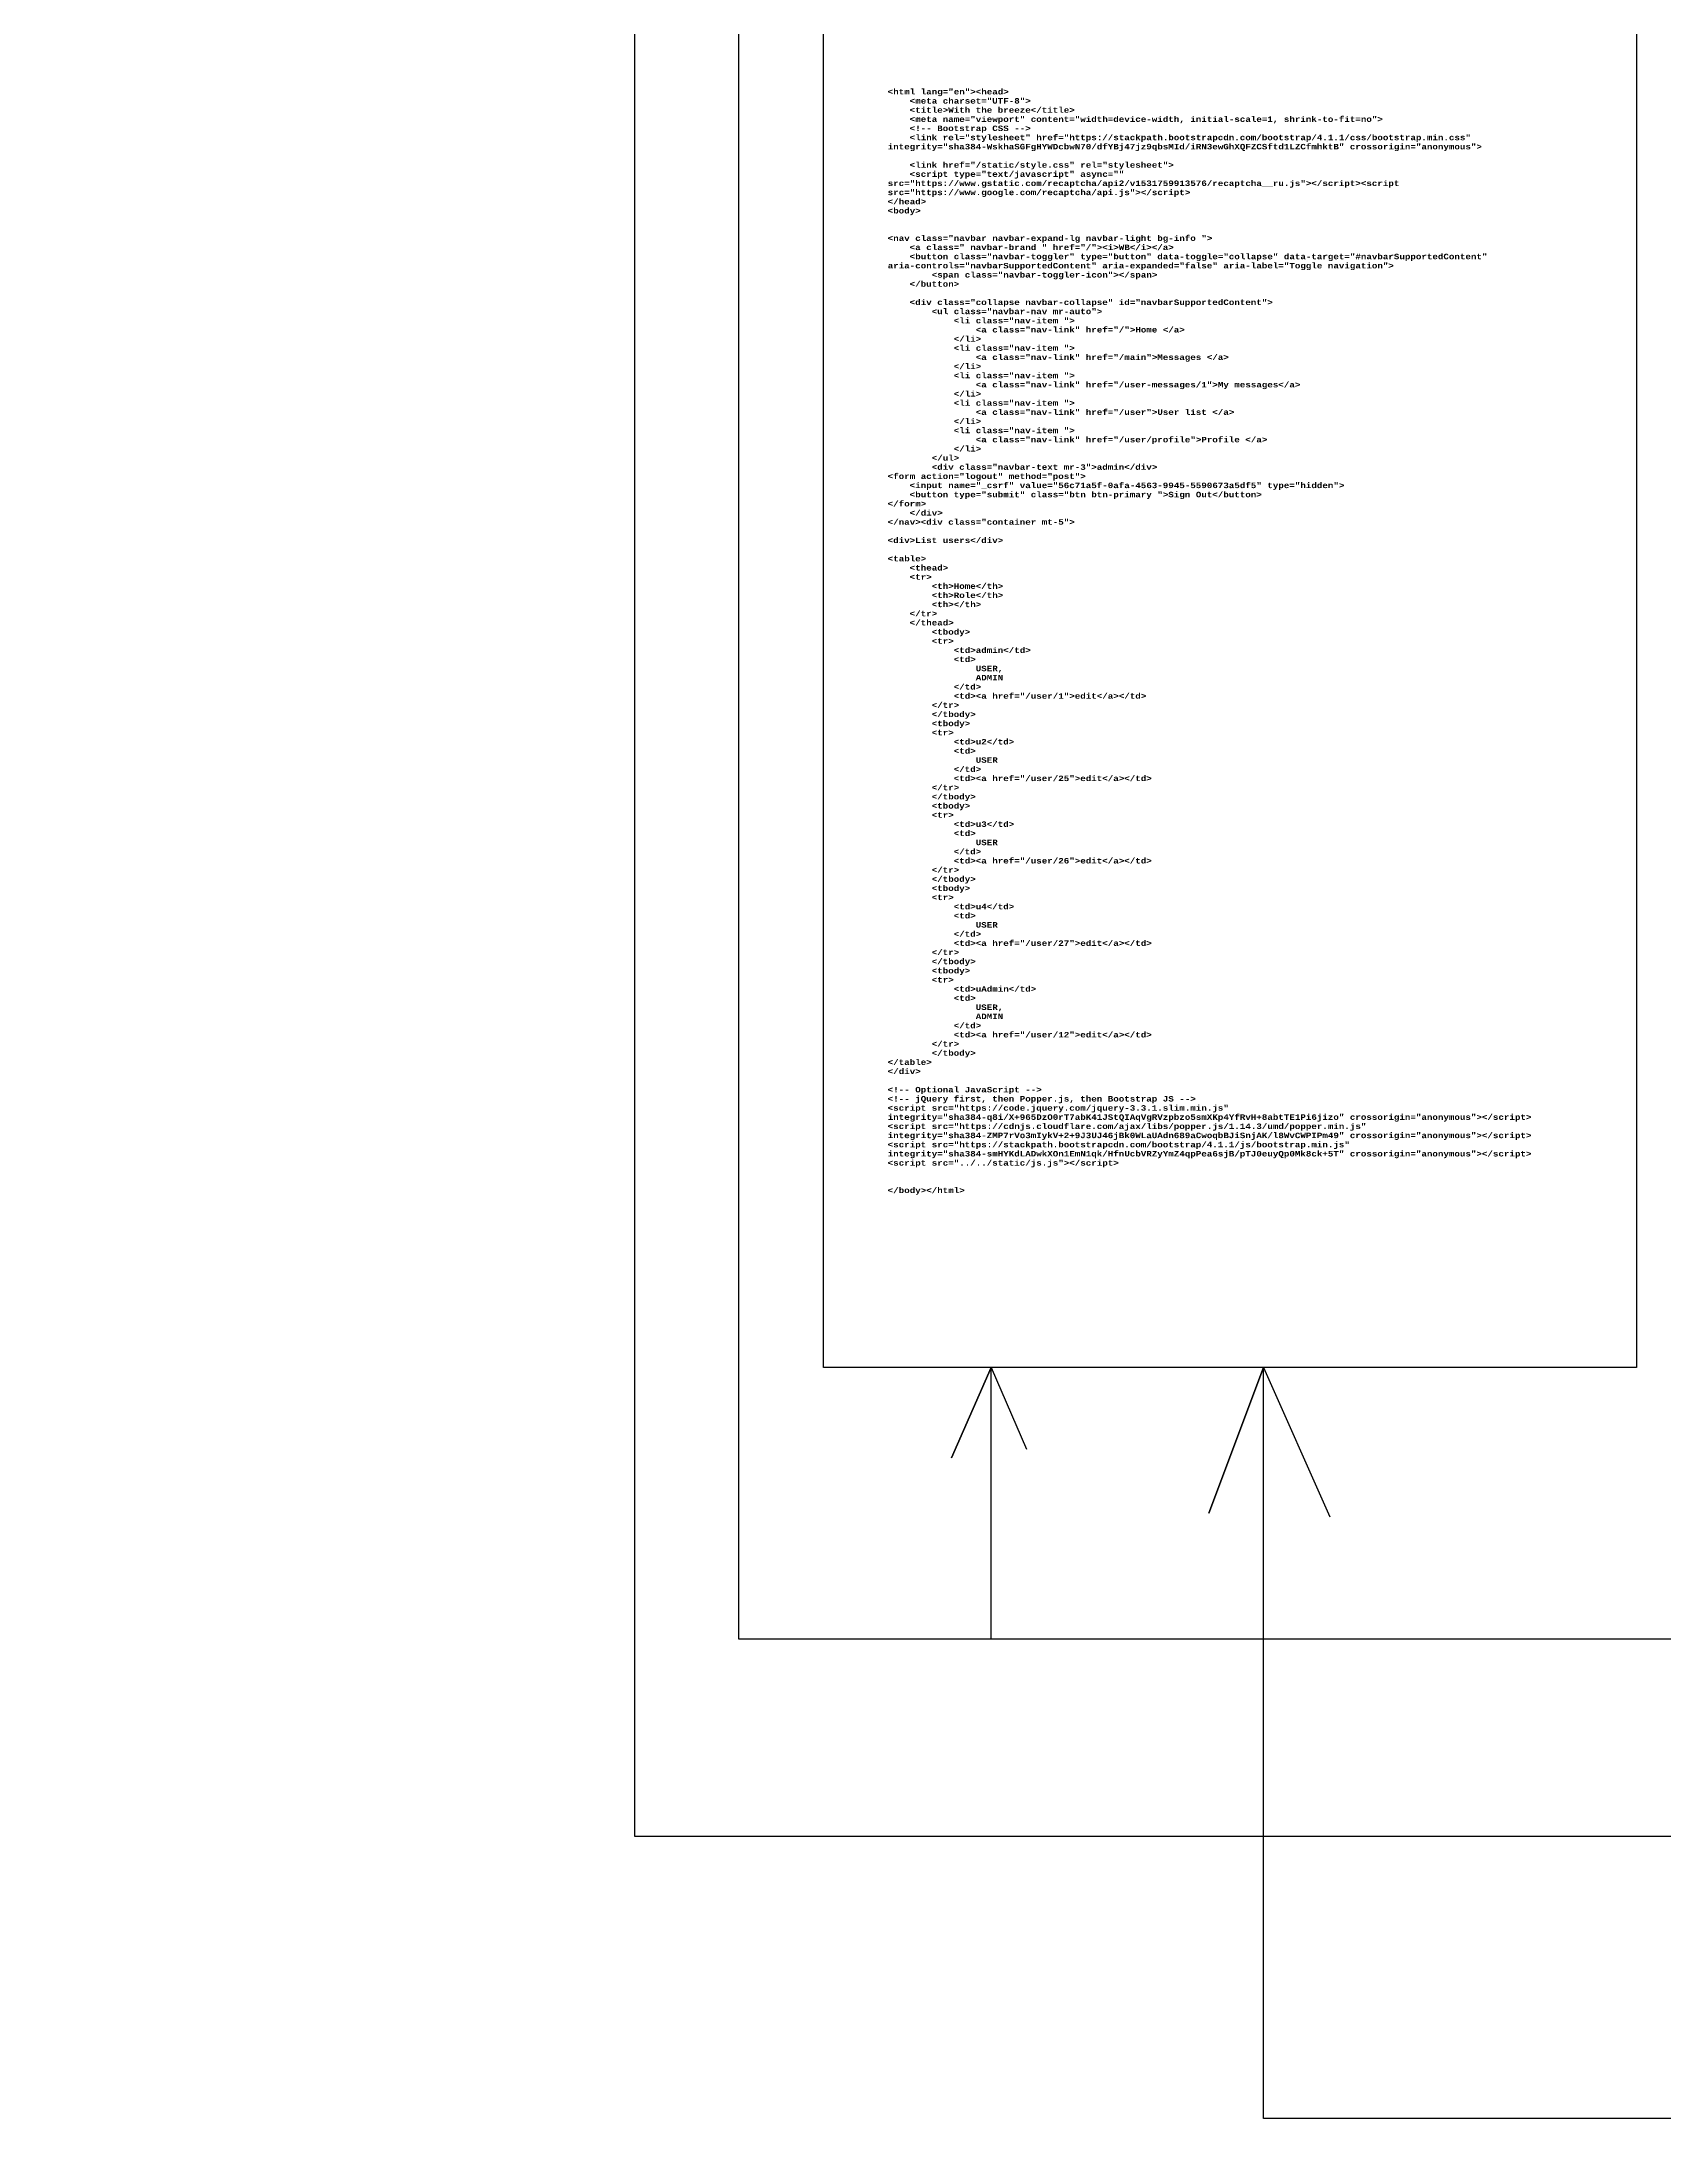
# Model space of a CAD drawing. Header units: millimetres. Extents: x 5219 to 8037, y 1620 to 3590.
# Drawn here: x 5300 to 5854, y 2442 to 3151 of the extents above; entities that cross this region are included whole.
import ezdxf

# ---------------------------------------------------------------- set-up
doc = ezdxf.new("R2010")
doc.units = ezdxf.units.MM
doc.styles.get("Standard").update_dxf_attribs({"font": 'arial.ttf'})

msp = doc.modelspace()

# ---------------------------------------------------------------- linework, layer by layer
at = {"color": 1, "lineweight": 30}
for points in [[(5300.28, 3486.3), (5538.36, 3486.3), (5538.36, 2605.95)], [(5300.82, 3458.52), (5502.82, 3458.52), (5502.82, 2538.49), (6054.2, 2538.49), (6054.2, 2702.58), (6038.85, 2672.22), (6054.2, 2702.58), (6067.79, 2673.71)], [(5538.36, 2605.95), (6407.45, 2605.95), (6407.45, 2698.5), (6397.95, 2677.84), (6407.45, 2698.5), (6416.6, 2679.06)], [(5624.55, 2605.95), (5624.55, 2698.5), (5611.11, 2667.68), (5624.55, 2698.5), (5636.62, 2670.63)], [(6779.65, 2442.15), (5717.57, 2442.15), (5717.57, 2698.5), (5698.89, 2648.85), (5717.57, 2698.5), (5740.25, 2647.51)]]:
    msp.add_lwpolyline(points, dxfattribs=at)
at = {"color": 30, "lineweight": 30}
msp.add_lwpolyline([(5567.37, 3165.66), (5845.01, 3165.66), (5845.01, 2698.5), (5567.37, 2698.5)], close=True, dxfattribs=at)

# ---------------------------------------------------------------- texts
at = {"insert": (5589.27, 3135.02), "char_height": 2.5, "attachment_point": 1}
msp.add_mtext_dynamic_manual_height_columns('{\\fCourier New|b1|i0|c204|p49;\\H0.75x;\\C23;\\c3307724;<html lang="en"><head>^J    <meta charset="UTF-8">^J    <title>With the breeze</title>^J    <meta name="viewport" content="width=device-width, initial-scale=1, shrink-to-fit=no">^J    <!-- Bootstrap CSS -->^J    <link rel="stylesheet" href="https://stackpath.bootstrapcdn.com/bootstrap/4.1.1/css/bootstrap.min.css" integrity="sha384-WskhaSGFgHYWDcbwN70/dfYBj47jz9qbsMId/iRN3ewGhXQFZCSftd1LZCfmhktB" crossorigin="anonymous">^J^J    <link href="/static/style.css" rel="stylesheet">^J    <script type="text/javascript" async="" src="https://www.gstatic.com/recaptcha/api2/v1531759913576/recaptcha__ru.js"></script><script src="https://www.google.com/recaptcha/api.js"></script>^J</head>^J<body>^J^J^J<nav class="navbar navbar-expand-lg navbar-light bg-info ">^J    <a class=" navbar-brand " href="/"><i>WB</i></a>^J    <button class="navbar-toggler" type="button" data-toggle="collapse" data-target="#navbarSupportedContent" aria-controls="navbarSupportedContent" aria-expanded="false" aria-label="Toggle navigation">^J        <span class="navbar-toggler-icon"></span>^J    </button>^J^J    <div class="collapse navbar-collapse" id="navbarSupportedContent">^J        <ul class="navbar-nav mr-auto">^J            <li class="nav-item ">^J                <a class="nav-link" href="/">Home </a>^J            </li>^J            <li class="nav-item ">^J                <a class="nav-link" href="/main">Messages </a>^J            </li>^J            <li class="nav-item ">^J                <a class="nav-link" href="/user-messages/1">My messages</a>^J            </li>^J            <li class="nav-item ">^J                <a class="nav-link" href="/user">User list </a>^J            </li>^J            <li class="nav-item ">^J                <a class="nav-link" href="/user/profile">Profile </a>^J            </li>^J        </ul>^J        <div class="navbar-text mr-3">admin</div>^J<form action="logout" method="post">^J    <input name="_csrf" value="56c71a5f-0afa-4563-9945-5590673a5df5" type="hidden">^J    <button type="submit" class="btn btn-primary ">Sign Out</button>^J</form>^J    </div>^J</nav><div class="container mt-5">^J^J<div>List users</div>^J^J<table>^J    <thead>^J    <tr>^J        <th>Home</th>^J        <th>Role</th>^J        <th></th>^J    </tr>^J    </thead>^J        <tbody>^J        <tr>^J            <td>admin</td>^J            <td>^J                USER, ^J                ADMIN^J            </td>^J            <td><a href="/user/1">edit</a></td>^J        </tr>^J        </tbody>^J        <tbody>^J        <tr>^J            <td>u2</td>^J            <td>^J                USER^J            </td>^J            <td><a href="/user/25">edit</a></td>^J        </tr>^J        </tbody>^J        <tbody>^J        <tr>^J            <td>u3</td>^J            <td>^J                USER^J            </td>^J            <td><a href="/user/26">edit</a></td>^J        </tr>^J        </tbody>^J        <tbody>^J        <tr>^J            <td>u4</td>^J            <td>^J                USER^J            </td>^J            <td><a href="/user/27">edit</a></td>^J        </tr>^J        </tbody>^J        <tbody>^J        <tr>^J            <td>uAdmin</td>^J            <td>^J                USER, ^J                ADMIN^J            </td>^J            <td><a href="/user/12">edit</a></td>^J        </tr>^J        </tbody>^J</table>^J</div>^J^J<!-- Optional JavaScript -->^J<!-- jQuery first, then Popper.js, then Bootstrap JS -->^J<script src="https://code.jquery.com/jquery-3.3.1.slim.min.js" integrity="sha384-q8i/X+965DzO0rT7abK41JStQIAqVgRVzpbzo5smXKp4YfRvH+8abtTE1Pi6jizo" crossorigin="anonymous"></script>^J<script src="https://cdnjs.cloudflare.com/ajax/libs/popper.js/1.14.3/umd/popper.min.js" integrity="sha384-ZMP7rVo3mIykV+2+9J3UJ46jBk0WLaUAdn689aCwoqbBJiSnjAK/l8WvCWPIPm49" crossorigin="anonymous"></script>^J<script src="https://stackpath.bootstrapcdn.com/bootstrap/4.1.1/js/bootstrap.min.js" integrity="sha384-smHYKdLADwkXOn1EmN1qk/HfnUcbVRZyYmZ4qpPea6sjB/pTJ0euyQp0Mk8ck+5T" crossorigin="anonymous"></script>^J<script src="../../static/js.js"></script>^J^J^J</body></html>}', width=255.7379, gutter_width=12.5, heights=[0], dxfattribs=at)

doc.saveas('drawing.dxf')
